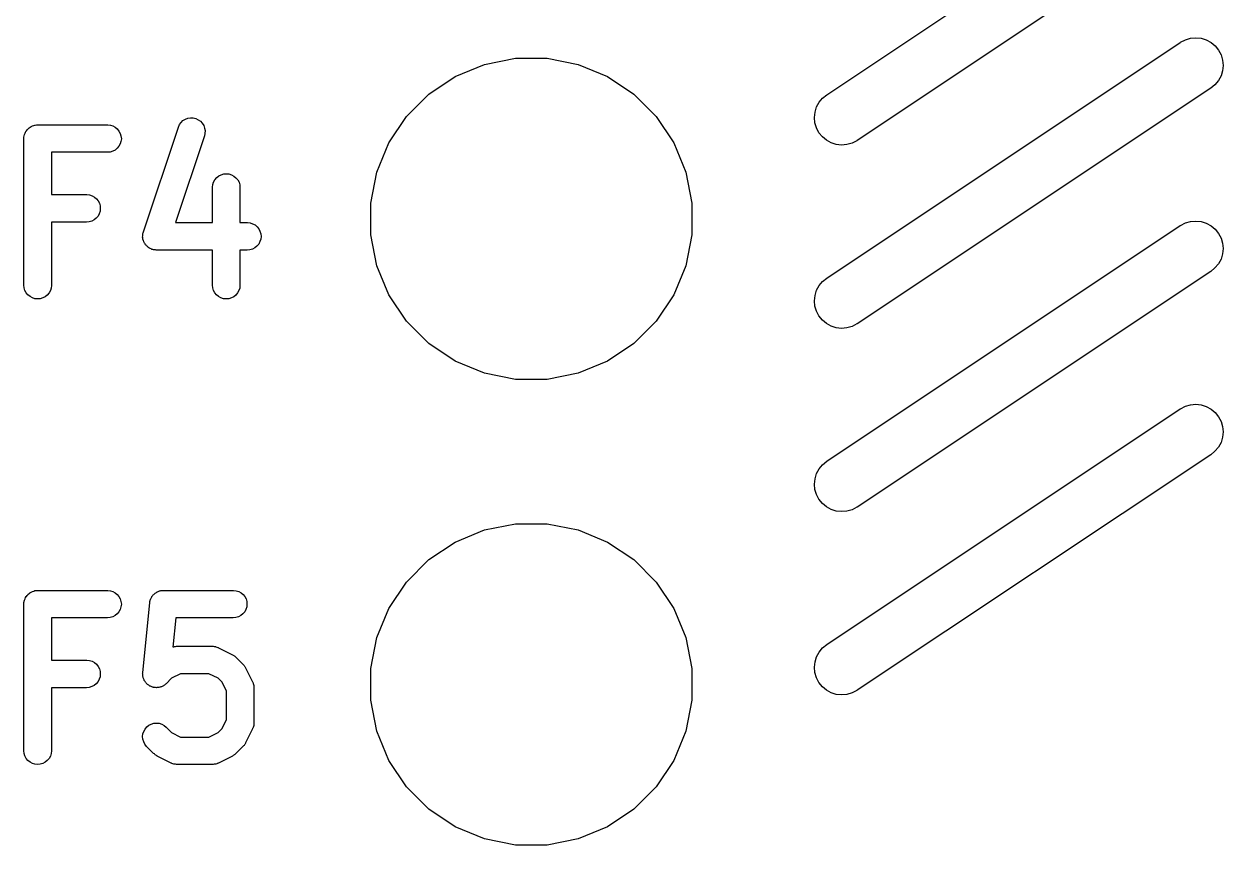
# Model space of a CAD drawing. Extents: x -13 to 127, y -89 to 15.
# Drawn here: x 120.27 to 126.81, y -31.73 to -27.25 of the extents above; entities that cross this region are included whole.
import ezdxf

# ---------------------------------------------------------------- set-up
doc = ezdxf.new("R2010")
doc.units = 0
doc.layers.add('BLACK', color=7, linetype='CONTINUOUS')

msp = doc.modelspace()

# ---------------------------------------------------------------- linework, layer by layer
at = {"layer": 'BLACK', "linetype": 'CONTINUOUS'}
for p, q in [((124.649, -27.6406), (126.577, -26.3549)), ((126.743, -26.6045), (124.815, -27.8902)), ((126.605, -27.3403), (126.633, -27.3322)), ((126.633, -27.3322), (126.662, -27.3297)), ((126.662, -27.3297), (126.691, -27.3329)), ((126.691, -27.3329), (126.719, -27.3418)), ((124.649, -28.6406), (126.577, -27.3549)), ((126.577, -27.3549), (126.579, -27.3538)), ((126.579, -27.3538), (126.605, -27.3403)), ((126.719, -27.3418), (126.745, -27.3558)), ((126.745, -27.3558), (126.767, -27.3746)), ((126.767, -27.3746), (126.786, -27.3974)), ((126.786, -27.3974), (126.799, -27.4233)), ((122.782, -27.4754), (122.952, -27.4417)), ((122.952, -27.4417), (123.124, -27.4417)), ((123.124, -27.4417), (123.294, -27.4754)), ((126.799, -27.4233), (126.808, -27.4514)), ((126.808, -27.4514), (126.81, -27.4805)), ((122.623, -27.5414), (122.782, -27.4754)), ((123.294, -27.4754), (123.453, -27.5414)), ((126.807, -27.5096), (126.799, -27.5376)), ((126.81, -27.4805), (126.807, -27.5096)), ((122.479, -27.6373), (122.623, -27.5414)), ((123.453, -27.5414), (123.597, -27.6373)), ((126.766, -27.586), (126.743, -27.6045)), ((126.785, -27.5634), (126.766, -27.586)), ((126.799, -27.5376), (126.785, -27.5634)), ((122.357, -27.7594), (122.479, -27.6373)), ((123.597, -27.6373), (123.719, -27.7594)), ((124.607, -27.6817), (124.626, -27.6592)), ((124.626, -27.6592), (124.649, -27.6406)), ((126.743, -27.6045), (124.815, -28.8902)), ((124.585, -27.7355), (124.593, -27.7075)), ((124.593, -27.7075), (124.607, -27.6817)), ((121.128, -27.792), (121.138, -27.782)), ((121.138, -27.782), (121.151, -27.7744)), ((121.151, -27.7744), (121.165, -27.7693)), ((121.165, -27.7693), (121.179, -27.767)), ((121.179, -27.767), (121.194, -27.7675)), ((121.194, -27.7675), (121.208, -27.7708)), ((121.208, -27.7708), (121.221, -27.7769)), ((121.221, -27.7769), (121.233, -27.7854)), ((121.233, -27.7854), (121.243, -27.7961)), ((122.261, -27.9029), (122.357, -27.7594)), ((123.719, -27.7594), (123.815, -27.9029)), ((124.582, -27.7646), (124.585, -27.7355)), ((124.584, -27.7938), (124.582, -27.7646)), ((120.274, -27.8576), (120.277, -27.8508)), ((120.277, -27.8504), (120.28, -27.8441)), ((120.277, -27.8506), (120.277, -27.8504)), ((120.277, -27.8508), (120.277, -27.8506)), ((120.28, -27.8441), (120.283, -27.838)), ((120.283, -27.838), (120.284, -27.8378)), ((120.284, -27.8375), (120.288, -27.8321)), ((120.284, -27.8378), (120.284, -27.8375)), ((120.288, -27.8321), (120.293, -27.8267)), ((120.293, -27.8263), (120.299, -27.8219)), ((120.293, -27.8265), (120.293, -27.8263)), ((120.293, -27.8267), (120.293, -27.8265)), ((120.299, -27.8219), (120.304, -27.8174)), ((120.304, -27.8173), (120.305, -27.8171)), ((120.304, -27.8174), (120.304, -27.8173)), ((120.305, -27.8171), (120.311, -27.8139)), ((120.311, -27.8139), (120.317, -27.8106)), ((120.317, -27.8105), (120.318, -27.8104)), ((120.317, -27.8106), (120.317, -27.8105)), ((120.318, -27.8104), (120.324, -27.8084)), ((120.324, -27.8084), (120.331, -27.8063)), ((120.331, -27.8063), (120.332, -27.8062)), ((120.331, -27.8063), (120.331, -27.8063)), ((120.332, -27.8062), (120.339, -27.8056)), ((120.339, -27.8056), (120.346, -27.8049)), ((120.346, -27.8049), (120.727, -27.8049)), ((120.727, -27.8049), (120.728, -27.8049)), ((120.728, -27.8049), (120.742, -27.8065)), ((120.742, -27.8065), (120.756, -27.811)), ((120.756, -27.811), (120.769, -27.818)), ((120.769, -27.818), (120.78, -27.8274)), ((120.78, -27.8274), (120.789, -27.8388)), ((120.789, -27.8388), (120.796, -27.8518)), ((120.796, -27.8518), (120.8, -27.8658)), ((120.922, -28.3895), (121.113, -27.8181)), ((121.113, -27.8171), (121.119, -27.8038)), ((121.113, -27.8181), (121.113, -27.8171)), ((121.119, -27.8038), (121.128, -27.792)), ((121.243, -27.7961), (121.251, -27.8085)), ((121.251, -27.8085), (121.256, -27.8222)), ((121.258, -27.8513), (121.255, -27.8655)), ((121.256, -27.8222), (121.259, -27.8366)), ((121.259, -27.8366), (121.258, -27.8513)), ((124.593, -27.8218), (124.584, -27.7938)), ((124.606, -27.8478), (124.593, -27.8218)), ((124.625, -27.8705), (124.606, -27.8478)), ((120.271, -27.8718), (120.272, -27.8648)), ((120.271, -27.8789), (120.271, -27.8718)), ((120.271, -27.8794), (120.271, -27.8789)), ((120.271, -27.8799), (120.271, -27.8794)), ((120.271, -27.8794), (120.271, -27.8794)), ((120.271, -27.8794), (120.271, -27.8794)), ((120.271, -28.6799), (120.271, -27.8799)), ((120.272, -27.8643), (120.274, -27.8576)), ((120.272, -27.8646), (120.272, -27.8643)), ((120.272, -27.8648), (120.272, -27.8646)), ((120.796, -27.909), (120.789, -27.9218)), ((120.8, -27.895), (120.796, -27.909)), ((120.8, -27.8658), (120.802, -27.8804)), ((120.802, -27.8804), (120.8, -27.895)), ((121.255, -27.8655), (121.097, -28.3382)), ((122.195, -28.0624), (122.261, -27.9029)), ((123.815, -27.9029), (123.881, -28.0624)), ((124.647, -27.8893), (124.625, -27.8705)), ((124.673, -27.9034), (124.647, -27.8893)), ((124.701, -27.9122), (124.673, -27.9034)), ((124.73, -27.9154), (124.701, -27.9122)), ((124.759, -27.9129), (124.73, -27.9154)), ((124.787, -27.9048), (124.759, -27.9129)), ((124.813, -27.8914), (124.787, -27.9048)), ((124.815, -27.8902), (124.813, -27.8914)), ((120.727, -27.9549), (120.421, -27.9549)), ((120.421, -27.9549), (120.421, -28.1859)), ((120.741, -27.9535), (120.727, -27.9549)), ((120.755, -27.9492), (120.741, -27.9535)), ((120.768, -27.9424), (120.755, -27.9492)), ((120.779, -27.9331), (120.768, -27.9424)), ((120.789, -27.9218), (120.779, -27.9331)), ((121.301, -28.131), (121.305, -28.117)), ((121.305, -28.117), (121.312, -28.1042)), ((121.312, -28.1042), (121.322, -28.093)), ((121.322, -28.093), (121.333, -28.0838)), ((121.333, -28.0838), (121.346, -28.077)), ((121.346, -28.077), (121.36, -28.0729)), ((121.36, -28.0729), (121.375, -28.0716)), ((121.375, -28.0716), (121.389, -28.0731)), ((121.389, -28.0731), (121.403, -28.0774)), ((121.403, -28.0774), (121.416, -28.0844)), ((121.416, -28.0844), (121.427, -28.0937)), ((121.427, -28.0937), (121.437, -28.1051)), ((121.437, -28.1051), (121.444, -28.118)), ((122.162, -28.2317), (122.195, -28.0624)), ((123.881, -28.0624), (123.914, -28.2317)), ((121.299, -28.1455), (121.301, -28.131)), ((121.299, -28.1466), (121.299, -28.1455)), ((121.299, -28.3382), (121.299, -28.1466)), ((121.444, -28.118), (121.448, -28.132)), ((121.448, -28.132), (121.449, -28.1466)), ((121.449, -28.1466), (121.449, -28.3382)), ((120.421, -28.1859), (120.612, -28.1859)), ((120.612, -28.1859), (120.613, -28.1859)), ((120.613, -28.1859), (120.628, -28.1875)), ((120.628, -28.1875), (120.642, -28.1919)), ((120.642, -28.1919), (120.655, -28.199)), ((120.655, -28.199), (120.666, -28.2084)), ((120.666, -28.2084), (120.675, -28.2198)), ((120.675, -28.2198), (120.682, -28.2328)), ((120.682, -28.2328), (120.686, -28.2468)), ((120.686, -28.2468), (120.687, -28.2614)), ((122.162, -28.4043), (122.162, -28.2317)), ((123.914, -28.2317), (123.914, -28.4043)), ((120.675, -28.3028), (120.665, -28.3141)), ((120.681, -28.2899), (120.675, -28.3028)), ((120.686, -28.2759), (120.681, -28.2899)), ((120.687, -28.2614), (120.686, -28.2759)), ((120.612, -28.3359), (120.421, -28.3359)), ((120.421, -28.3359), (120.421, -28.6799)), ((120.627, -28.3344), (120.612, -28.3359)), ((120.641, -28.3302), (120.627, -28.3344)), ((120.654, -28.3233), (120.641, -28.3302)), ((120.665, -28.3141), (120.654, -28.3233)), ((121.097, -28.3382), (121.299, -28.3382)), ((121.449, -28.3382), (121.489, -28.3382)), ((121.489, -28.3382), (121.49, -28.3382)), ((121.49, -28.3382), (121.504, -28.3399)), ((121.504, -28.3399), (121.518, -28.3443)), ((121.518, -28.3443), (121.531, -28.3514)), ((121.531, -28.3514), (121.542, -28.3608)), ((121.542, -28.3608), (121.551, -28.3722)), ((121.551, -28.3722), (121.558, -28.3851)), ((124.649, -29.6406), (126.577, -28.3549)), ((126.577, -28.3549), (126.579, -28.3538)), ((126.579, -28.3538), (126.605, -28.3403)), ((126.605, -28.3403), (126.633, -28.3322)), ((126.633, -28.3322), (126.662, -28.3297)), ((126.662, -28.3297), (126.691, -28.3329)), ((126.691, -28.3329), (126.719, -28.3418)), ((126.719, -28.3418), (126.745, -28.3558)), ((126.745, -28.3558), (126.767, -28.3746)), ((126.767, -28.3746), (126.786, -28.3974)), ((120.918, -28.4127), (120.919, -28.4083)), ((120.919, -28.4156), (120.918, -28.4127)), ((120.918, -28.4184), (120.919, -28.4156)), ((120.919, -28.4228), (120.918, -28.4184)), ((120.919, -28.4038), (120.92, -28.401)), ((120.919, -28.4083), (120.919, -28.4038)), ((120.92, -28.4273), (120.919, -28.4228)), ((120.92, -28.3982), (120.921, -28.3939)), ((120.92, -28.401), (120.92, -28.3982)), ((120.92, -28.43), (120.92, -28.4273)), ((120.921, -28.4329), (120.92, -28.43)), ((120.921, -28.3939), (120.922, -28.3895)), ((120.922, -28.437), (120.921, -28.4329)), ((120.924, -28.4413), (120.922, -28.437)), ((120.925, -28.4439), (120.924, -28.4413)), ((120.926, -28.4465), (120.925, -28.4439)), ((121.558, -28.4423), (121.551, -28.4552)), ((121.558, -28.3851), (121.562, -28.3992)), ((121.562, -28.4283), (121.558, -28.4423)), ((121.562, -28.3992), (121.564, -28.4138)), ((121.564, -28.4138), (121.562, -28.4283)), ((122.195, -28.5736), (122.162, -28.4043)), ((123.914, -28.4043), (123.881, -28.5736)), ((126.786, -28.3974), (126.799, -28.4233)), ((126.799, -28.4233), (126.808, -28.4514)), ((120.928, -28.4503), (120.926, -28.4465)), ((120.931, -28.4543), (120.928, -28.4503)), ((120.932, -28.4565), (120.931, -28.4543)), ((120.934, -28.459), (120.932, -28.4565)), ((120.937, -28.4622), (120.934, -28.459)), ((120.94, -28.4657), (120.937, -28.4622)), ((120.942, -28.4676), (120.94, -28.4657)), ((120.944, -28.4696), (120.942, -28.4676)), ((120.947, -28.4722), (120.944, -28.4696)), ((120.951, -28.4751), (120.947, -28.4722)), ((120.953, -28.4765), (120.951, -28.4751)), ((120.956, -28.4782), (120.953, -28.4765)), ((120.96, -28.48), (120.956, -28.4782)), ((120.964, -28.4822), (120.96, -28.48)), ((120.966, -28.483), (120.964, -28.4822)), ((120.969, -28.4842), (120.966, -28.483)), ((120.973, -28.4852), (120.969, -28.4842)), ((120.978, -28.4866), (120.973, -28.4852)), ((120.981, -28.4869), (120.978, -28.4866)), ((120.983, -28.4876), (120.981, -28.4869)), ((120.988, -28.4877), (120.983, -28.4876)), ((120.992, -28.4882), (120.988, -28.4877)), ((120.993, -28.4882), (120.992, -28.4882)), ((121.299, -28.4882), (120.993, -28.4882)), ((121.299, -28.6799), (121.299, -28.4882)), ((121.489, -28.4882), (121.449, -28.4882)), ((121.449, -28.4882), (121.449, -28.6799)), ((121.503, -28.4868), (121.489, -28.4882)), ((121.517, -28.4826), (121.503, -28.4868)), ((121.53, -28.4757), (121.517, -28.4826)), ((121.541, -28.4665), (121.53, -28.4757)), ((121.551, -28.4552), (121.541, -28.4665)), ((126.807, -28.5096), (126.799, -28.5376)), ((126.81, -28.4805), (126.807, -28.5096)), ((126.808, -28.4514), (126.81, -28.4805)), ((122.261, -28.7331), (122.195, -28.5736)), ((123.881, -28.5736), (123.815, -28.7331)), ((126.785, -28.5634), (126.766, -28.586)), ((126.799, -28.5376), (126.785, -28.5634)), ((124.626, -28.6592), (124.649, -28.6406)), ((126.743, -28.6045), (124.815, -29.8902)), ((126.766, -28.586), (126.743, -28.6045)), ((120.272, -28.6945), (120.271, -28.6799)), ((120.276, -28.7085), (120.272, -28.6945)), ((120.419, -28.6955), (120.415, -28.7095)), ((120.421, -28.681), (120.419, -28.6955)), ((120.421, -28.6799), (120.421, -28.681)), ((121.301, -28.6945), (121.299, -28.6799)), ((121.305, -28.7085), (121.301, -28.6945)), ((121.448, -28.6955), (121.443, -28.7095)), ((121.449, -28.681), (121.448, -28.6955)), ((121.449, -28.6799), (121.449, -28.681)), ((124.593, -28.7075), (124.607, -28.6817)), ((124.607, -28.6817), (124.626, -28.6592)), ((120.283, -28.7214), (120.276, -28.7085)), ((120.292, -28.7328), (120.283, -28.7214)), ((120.304, -28.7421), (120.292, -28.7328)), ((120.317, -28.749), (120.304, -28.7421)), ((120.331, -28.7534), (120.317, -28.749)), ((120.345, -28.7549), (120.331, -28.7534)), ((120.36, -28.7536), (120.345, -28.7549)), ((120.374, -28.7494), (120.36, -28.7536)), ((120.387, -28.7427), (120.374, -28.7494)), ((120.398, -28.7335), (120.387, -28.7427)), ((120.408, -28.7223), (120.398, -28.7335)), ((120.415, -28.7095), (120.408, -28.7223)), ((121.312, -28.7214), (121.305, -28.7085)), ((121.321, -28.7328), (121.312, -28.7214)), ((121.332, -28.7421), (121.321, -28.7328)), ((121.345, -28.749), (121.332, -28.7421)), ((121.359, -28.7534), (121.345, -28.749)), ((121.374, -28.7549), (121.359, -28.7534)), ((121.388, -28.7536), (121.374, -28.7549)), ((121.402, -28.7494), (121.388, -28.7536)), ((121.415, -28.7427), (121.402, -28.7494)), ((121.427, -28.7335), (121.415, -28.7427)), ((121.436, -28.7223), (121.427, -28.7335)), ((121.443, -28.7095), (121.436, -28.7223)), ((122.357, -28.8766), (122.261, -28.7331)), ((123.815, -28.7331), (123.719, -28.8766)), ((124.582, -28.7646), (124.585, -28.7355)), ((124.584, -28.7938), (124.582, -28.7646)), ((124.585, -28.7355), (124.593, -28.7075)), ((124.593, -28.8218), (124.584, -28.7938)), ((124.606, -28.8478), (124.593, -28.8218)), ((122.479, -28.9987), (122.357, -28.8766)), ((123.719, -28.8766), (123.597, -28.9987)), ((124.625, -28.8705), (124.606, -28.8478)), ((124.647, -28.8893), (124.625, -28.8705)), ((124.673, -28.9034), (124.647, -28.8893)), ((124.813, -28.8914), (124.787, -28.9048)), ((124.815, -28.8902), (124.813, -28.8914)), ((124.701, -28.9122), (124.673, -28.9034)), ((124.73, -28.9154), (124.701, -28.9122)), ((124.759, -28.9129), (124.73, -28.9154)), ((124.787, -28.9048), (124.759, -28.9129)), ((122.623, -29.0946), (122.479, -28.9987)), ((123.597, -28.9987), (123.453, -29.0946)), ((122.782, -29.1606), (122.623, -29.0946)), ((123.453, -29.0946), (123.294, -29.1606)), ((122.952, -29.1943), (122.782, -29.1606)), ((123.294, -29.1606), (123.124, -29.1943)), ((123.124, -29.1943), (122.952, -29.1943)), ((124.649, -30.6406), (126.577, -29.3549)), ((126.577, -29.3549), (126.579, -29.3538)), ((126.579, -29.3538), (126.605, -29.3403)), ((126.605, -29.3403), (126.633, -29.3322)), ((126.633, -29.3322), (126.662, -29.3297)), ((126.662, -29.3297), (126.691, -29.3329)), ((126.691, -29.3329), (126.719, -29.3418)), ((126.719, -29.3418), (126.745, -29.3558)), ((126.745, -29.3558), (126.767, -29.3746)), ((126.767, -29.3746), (126.786, -29.3974)), ((126.786, -29.3974), (126.799, -29.4233)), ((126.799, -29.4233), (126.808, -29.4514)), ((126.81, -29.4805), (126.807, -29.5096)), ((126.808, -29.4514), (126.81, -29.4805)), ((126.799, -29.5376), (126.785, -29.5634)), ((126.807, -29.5096), (126.799, -29.5376)), ((126.743, -29.6045), (124.815, -30.8902)), ((126.766, -29.586), (126.743, -29.6045)), ((126.785, -29.5634), (126.766, -29.586)), ((124.593, -29.7075), (124.607, -29.6817)), ((124.607, -29.6817), (124.626, -29.6592)), ((124.626, -29.6592), (124.649, -29.6406)), ((124.582, -29.7646), (124.585, -29.7355)), ((124.585, -29.7355), (124.593, -29.7075)), ((124.584, -29.7938), (124.582, -29.7646)), ((124.593, -29.8218), (124.584, -29.7938)), ((124.606, -29.8478), (124.593, -29.8218)), ((124.625, -29.8705), (124.606, -29.8478)), ((124.647, -29.8893), (124.625, -29.8705)), ((124.673, -29.9034), (124.647, -29.8893)), ((124.701, -29.9122), (124.673, -29.9034)), ((124.73, -29.9154), (124.701, -29.9122)), ((124.759, -29.9129), (124.73, -29.9154)), ((124.787, -29.9048), (124.759, -29.9129)), ((124.813, -29.8914), (124.787, -29.9048)), ((124.815, -29.8902), (124.813, -29.8914)), ((122.782, -30.0154), (122.952, -29.9817)), ((122.952, -29.9817), (123.124, -29.9817)), ((123.124, -29.9817), (123.294, -30.0154)), ((122.623, -30.0814), (122.782, -30.0154)), ((123.294, -30.0154), (123.453, -30.0814)), ((122.479, -30.1773), (122.623, -30.0814)), ((123.453, -30.0814), (123.597, -30.1773)), ((122.357, -30.2994), (122.479, -30.1773)), ((123.597, -30.1773), (123.719, -30.2994)), ((122.261, -30.4429), (122.357, -30.2994)), ((123.719, -30.2994), (123.815, -30.4429)), ((120.271, -30.4118), (120.272, -30.4048)), ((120.272, -30.4043), (120.274, -30.3976)), ((120.272, -30.4046), (120.272, -30.4043)), ((120.272, -30.4048), (120.272, -30.4046)), ((120.274, -30.3976), (120.277, -30.3908)), ((120.277, -30.3904), (120.28, -30.3841)), ((120.277, -30.3906), (120.277, -30.3904)), ((120.277, -30.3908), (120.277, -30.3906)), ((120.28, -30.3841), (120.283, -30.378)), ((120.283, -30.378), (120.284, -30.3778)), ((120.284, -30.3775), (120.288, -30.3721)), ((120.284, -30.3778), (120.284, -30.3775)), ((120.288, -30.3721), (120.293, -30.3667)), ((120.293, -30.3663), (120.299, -30.3619)), ((120.293, -30.3665), (120.293, -30.3663)), ((120.293, -30.3667), (120.293, -30.3665)), ((120.299, -30.3619), (120.304, -30.3574)), ((120.304, -30.3573), (120.305, -30.3571)), ((120.304, -30.3574), (120.304, -30.3573)), ((120.305, -30.3571), (120.311, -30.3539)), ((120.311, -30.3539), (120.317, -30.3506)), ((120.317, -30.3505), (120.318, -30.3504)), ((120.317, -30.3506), (120.317, -30.3505)), ((120.318, -30.3504), (120.324, -30.3484)), ((120.324, -30.3484), (120.331, -30.3463)), ((120.331, -30.3463), (120.332, -30.3462)), ((120.331, -30.3463), (120.331, -30.3463)), ((120.332, -30.3462), (120.339, -30.3456)), ((120.339, -30.3456), (120.346, -30.3449)), ((120.346, -30.3449), (120.727, -30.3449)), ((120.727, -30.3449), (120.728, -30.3449)), ((120.728, -30.3449), (120.742, -30.3465)), ((120.742, -30.3465), (120.756, -30.351)), ((120.756, -30.351), (120.769, -30.358)), ((120.769, -30.358), (120.78, -30.3674)), ((120.78, -30.3674), (120.789, -30.3788)), ((120.789, -30.3788), (120.796, -30.3918)), ((120.796, -30.3918), (120.8, -30.4058)), ((120.8, -30.4058), (120.802, -30.4204)), ((120.958, -30.4048), (120.959, -30.401)), ((120.958, -30.4081), (120.958, -30.4048)), ((120.959, -30.401), (120.96, -30.3971)), ((120.96, -30.3971), (120.961, -30.394)), ((120.961, -30.394), (120.962, -30.3908)), ((120.962, -30.3908), (120.964, -30.3873)), ((120.964, -30.3873), (120.966, -30.3836)), ((120.966, -30.3836), (120.968, -30.3809)), ((120.968, -30.3809), (120.969, -30.378)), ((120.969, -30.378), (120.972, -30.3749)), ((120.972, -30.3749), (120.974, -30.3716)), ((120.974, -30.3716), (120.976, -30.3693)), ((120.976, -30.3693), (120.979, -30.3667)), ((120.979, -30.3667), (120.982, -30.3642)), ((120.982, -30.3642), (120.984, -30.3614)), ((120.984, -30.3614), (120.987, -30.3595)), ((120.987, -30.3595), (120.99, -30.3574)), ((120.99, -30.3574), (120.993, -30.3556)), ((120.993, -30.3556), (120.997, -30.3534)), ((120.997, -30.3534), (121, -30.3521)), ((121, -30.3521), (121.003, -30.3506)), ((121.003, -30.3506), (121.007, -30.3494)), ((121.007, -30.3494), (121.01, -30.3479)), ((121.01, -30.3479), (121.014, -30.3473)), ((121.014, -30.3473), (121.017, -30.3463)), ((121.017, -30.3463), (121.021, -30.3459)), ((121.021, -30.3459), (121.025, -30.3452)), ((121.025, -30.3452), (121.028, -30.3452)), ((121.028, -30.3452), (121.031, -30.3449)), ((121.031, -30.3449), (121.412, -30.3449)), ((121.412, -30.3449), (121.413, -30.3449)), ((121.413, -30.3449), (121.428, -30.3465)), ((121.428, -30.3465), (121.442, -30.351)), ((121.442, -30.351), (121.455, -30.358)), ((121.455, -30.358), (121.466, -30.3674)), ((121.466, -30.3674), (121.475, -30.3788)), ((121.475, -30.3788), (121.482, -30.3918)), ((121.482, -30.3918), (121.486, -30.4058)), ((121.486, -30.4058), (121.487, -30.4204)), ((120.271, -30.4189), (120.271, -30.4118)), ((120.271, -30.4194), (120.271, -30.4189)), ((120.271, -30.4199), (120.271, -30.4194)), ((120.271, -30.4194), (120.271, -30.4194)), ((120.271, -30.4194), (120.271, -30.4194)), ((120.271, -31.2199), (120.271, -30.4199)), ((120.789, -30.4618), (120.779, -30.4731)), ((120.796, -30.449), (120.789, -30.4618)), ((120.8, -30.435), (120.796, -30.449)), ((120.802, -30.4204), (120.8, -30.435)), ((120.919, -30.7934), (120.957, -30.4124)), ((120.957, -30.4114), (120.958, -30.4081)), ((120.957, -30.4124), (120.957, -30.4114)), ((121.475, -30.4618), (121.465, -30.4731)), ((121.481, -30.449), (121.475, -30.4618)), ((121.486, -30.435), (121.481, -30.449)), ((121.487, -30.4204), (121.486, -30.435)), ((122.195, -30.6024), (122.261, -30.4429)), ((123.815, -30.4429), (123.881, -30.6024)), ((120.727, -30.4949), (120.421, -30.4949)), ((120.421, -30.4949), (120.421, -30.7259)), ((120.741, -30.4935), (120.727, -30.4949)), ((120.755, -30.4892), (120.741, -30.4935)), ((120.768, -30.4824), (120.755, -30.4892)), ((120.779, -30.4731), (120.768, -30.4824)), ((121.099, -30.4949), (121.083, -30.654)), ((121.412, -30.4949), (121.099, -30.4949)), ((121.427, -30.4935), (121.412, -30.4949)), ((121.441, -30.4892), (121.427, -30.4935)), ((121.454, -30.4824), (121.441, -30.4892)), ((121.465, -30.4731), (121.454, -30.4824)), ((122.162, -30.7717), (122.195, -30.6024)), ((123.881, -30.6024), (123.914, -30.7717)), ((121.083, -30.654), (121.084, -30.6538)), ((121.084, -30.6538), (121.089, -30.6521)), ((121.089, -30.6521), (121.091, -30.6517)), ((121.091, -30.6517), (121.093, -30.6511)), ((121.093, -30.6511), (121.098, -30.6506)), ((121.098, -30.6506), (121.103, -30.6498)), ((121.103, -30.6498), (121.105, -30.6499)), ((121.105, -30.6499), (121.108, -30.6497)), ((121.108, -30.6497), (121.298, -30.6497)), ((121.298, -30.6497), (121.299, -30.6497)), ((121.299, -30.6497), (121.301, -30.6499)), ((121.301, -30.6499), (121.303, -30.6499)), ((121.303, -30.6499), (121.309, -30.6507)), ((121.309, -30.6507), (121.314, -30.6513)), ((121.314, -30.6513), (121.316, -30.652)), ((121.316, -30.652), (121.318, -30.6523)), ((121.318, -30.6523), (121.323, -30.6542)), ((121.323, -30.6542), (121.328, -30.6557)), ((121.328, -30.6557), (121.33, -30.6568)), ((121.33, -30.6568), (121.332, -30.6576)), ((121.332, -30.6576), (121.408, -30.6957)), ((124.607, -30.6817), (124.626, -30.6592)), ((124.626, -30.6592), (124.649, -30.6406)), ((120.421, -30.7259), (120.612, -30.7259)), ((120.612, -30.7259), (120.613, -30.7259)), ((120.613, -30.7259), (120.628, -30.7275)), ((120.628, -30.7275), (120.642, -30.7319)), ((120.642, -30.7319), (120.655, -30.739)), ((121.408, -30.6957), (121.409, -30.6962)), ((121.409, -30.6962), (121.412, -30.6984)), ((121.412, -30.6984), (121.416, -30.7004)), ((121.416, -30.7004), (121.418, -30.7024)), ((121.418, -30.7024), (121.421, -30.7041)), ((121.421, -30.7041), (121.424, -30.7071)), ((121.424, -30.7071), (121.427, -30.7097)), ((121.427, -30.7097), (121.465, -30.7478)), ((124.585, -30.7355), (124.593, -30.7075)), ((124.593, -30.7075), (124.607, -30.6817)), ((120.655, -30.739), (120.666, -30.7484)), ((120.666, -30.7484), (120.675, -30.7598)), ((120.675, -30.7598), (120.682, -30.7728)), ((120.682, -30.7728), (120.686, -30.7868)), ((120.686, -30.7868), (120.687, -30.8014)), ((120.918, -30.8006), (120.919, -30.797)), ((120.919, -30.797), (120.919, -30.7934)), ((121.465, -30.7478), (121.466, -30.7486)), ((121.466, -30.7486), (121.469, -30.7519)), ((121.469, -30.7519), (121.472, -30.7549)), ((121.472, -30.7549), (121.473, -30.7576)), ((121.473, -30.7576), (121.475, -30.76)), ((121.475, -30.76), (121.477, -30.7637)), ((121.477, -30.7637), (121.479, -30.7673)), ((121.479, -30.7673), (121.518, -30.8435)), ((122.162, -30.9443), (122.162, -30.7717)), ((123.914, -30.7717), (123.914, -30.9443)), ((124.582, -30.7646), (124.585, -30.7355)), ((124.584, -30.7938), (124.582, -30.7646)), ((124.593, -30.8218), (124.584, -30.7938)), ((120.654, -30.8633), (120.641, -30.8702)), ((120.665, -30.8541), (120.654, -30.8633)), ((120.675, -30.8428), (120.665, -30.8541)), ((120.681, -30.8299), (120.675, -30.8428)), ((120.686, -30.8159), (120.681, -30.8299)), ((120.687, -30.8014), (120.686, -30.8159)), ((120.919, -30.8043), (120.918, -30.8006)), ((120.919, -30.808), (120.919, -30.8043)), ((120.919, -30.8116), (120.919, -30.808)), ((120.92, -30.8152), (120.919, -30.8116)), ((120.921, -30.8187), (120.92, -30.8152)), ((120.921, -30.8224), (120.921, -30.8187)), ((120.923, -30.8257), (120.921, -30.8224)), ((120.924, -30.8292), (120.923, -30.8257)), ((120.926, -30.8325), (120.924, -30.8292)), ((120.927, -30.8359), (120.926, -30.8325)), ((120.929, -30.8389), (120.927, -30.8359)), ((120.931, -30.8421), (120.929, -30.8389)), ((120.933, -30.845), (120.931, -30.8421)), ((120.935, -30.8481), (120.933, -30.845)), ((120.938, -30.8507), (120.935, -30.8481)), ((120.94, -30.8535), (120.938, -30.8507)), ((120.943, -30.8559), (120.94, -30.8535)), ((120.945, -30.8586), (120.943, -30.8559)), ((120.948, -30.8606), (120.945, -30.8586)), ((120.951, -30.8629), (120.948, -30.8606)), ((120.954, -30.8647), (120.951, -30.8629)), ((121.034, -30.8638), (121.031, -30.8654)), ((121.037, -30.8614), (121.034, -30.8638)), ((121.04, -30.8594), (121.037, -30.8614)), ((121.043, -30.8569), (121.04, -30.8594)), ((121.046, -30.8546), (121.043, -30.8569)), ((121.076, -30.8244), (121.046, -30.8539)), ((121.046, -30.8539), (121.046, -30.8546)), ((121.125, -30.7997), (121.076, -30.8244)), ((121.28, -30.7997), (121.125, -30.7997)), ((121.33, -30.8244), (121.28, -30.7997)), ((121.351, -30.8453), (121.33, -30.8244)), ((121.375, -30.8948), (121.351, -30.8453)), ((121.518, -30.8435), (121.518, -30.8444)), ((121.518, -30.8444), (121.519, -30.8465)), ((121.519, -30.8465), (121.52, -30.8485)), ((121.52, -30.8485), (121.521, -30.8534)), ((121.521, -30.8534), (121.523, -30.8582)), ((121.523, -30.8582), (121.523, -30.8604)), ((121.523, -30.8604), (121.524, -30.8625)), ((121.524, -30.8625), (121.525, -30.8676)), ((124.606, -30.8478), (124.593, -30.8218)), ((124.625, -30.8705), (124.606, -30.8478)), ((120.612, -30.8759), (120.421, -30.8759)), ((120.421, -30.8759), (120.421, -31.2199)), ((120.627, -30.8744), (120.612, -30.8759)), ((120.641, -30.8702), (120.627, -30.8744)), ((120.957, -30.8668), (120.954, -30.8647)), ((120.961, -30.8682), (120.957, -30.8668)), ((120.964, -30.8699), (120.961, -30.8682)), ((120.968, -30.871), (120.964, -30.8699)), ((120.971, -30.8725), (120.968, -30.871)), ((120.975, -30.8732), (120.971, -30.8725)), ((120.978, -30.8743), (120.975, -30.8732)), ((120.982, -30.8747), (120.978, -30.8743)), ((120.985, -30.8754), (120.982, -30.8747)), ((120.989, -30.8755), (120.985, -30.8754)), ((120.993, -30.8759), (120.989, -30.8755)), ((120.996, -30.8755), (120.993, -30.8759)), ((121, -30.8756), (120.996, -30.8755)), ((121.003, -30.8749), (121, -30.8756)), ((121.007, -30.8746), (121.003, -30.8749)), ((121.011, -30.8735), (121.007, -30.8746)), ((121.014, -30.8728), (121.011, -30.8735)), ((121.018, -30.8715), (121.014, -30.8728)), ((121.021, -30.8705), (121.018, -30.8715)), ((121.024, -30.8688), (121.021, -30.8705)), ((121.028, -30.8674), (121.024, -30.8688)), ((121.031, -30.8654), (121.028, -30.8674)), ((121.375, -31.0498), (121.375, -30.8948)), ((121.525, -30.8676), (121.525, -30.8726)), ((121.525, -30.8726), (121.525, -30.8749)), ((121.525, -30.8749), (121.525, -30.877)), ((121.525, -30.877), (121.525, -31.0675)), ((124.647, -30.8893), (124.625, -30.8705)), ((124.673, -30.9034), (124.647, -30.8893)), ((124.701, -30.9122), (124.673, -30.9034)), ((124.73, -30.9154), (124.701, -30.9122)), ((124.759, -30.9129), (124.73, -30.9154)), ((124.787, -30.9048), (124.759, -30.9129)), ((124.813, -30.8914), (124.787, -30.9048)), ((124.815, -30.8902), (124.813, -30.8914)), ((122.195, -31.1136), (122.162, -30.9443)), ((123.914, -30.9443), (123.881, -31.1136)), ((121.351, -31.0993), (121.375, -31.0498)), ((120.92, -31.1284), (120.924, -31.1144)), ((120.924, -31.1144), (120.931, -31.1016)), ((120.931, -31.1016), (120.941, -31.0903)), ((120.941, -31.0903), (120.952, -31.0811)), ((120.952, -31.0811), (120.965, -31.0743)), ((120.965, -31.0743), (120.979, -31.0701)), ((120.979, -31.0701), (120.994, -31.0687)), ((120.994, -31.0687), (121.008, -31.0702)), ((121.008, -31.0702), (121.022, -31.0745)), ((121.022, -31.0745), (121.035, -31.0814)), ((121.035, -31.0814), (121.046, -31.0907)), ((121.046, -31.0907), (121.076, -31.1202)), ((121.076, -31.1202), (121.125, -31.1449)), ((121.28, -31.1449), (121.33, -31.1202)), ((121.33, -31.1202), (121.351, -31.0993)), ((121.518, -31.1011), (121.479, -31.1773)), ((121.519, -31.0971), (121.518, -31.099)), ((121.518, -31.099), (121.518, -31.1011)), ((121.521, -31.0922), (121.519, -31.0971)), ((121.523, -31.0874), (121.521, -31.0922)), ((121.524, -31.0831), (121.523, -31.0852)), ((121.523, -31.0852), (121.523, -31.0874)), ((121.525, -31.073), (121.524, -31.078)), ((121.524, -31.078), (121.524, -31.0831)), ((121.525, -31.0675), (121.525, -31.0686)), ((121.525, -31.0686), (121.525, -31.0708)), ((121.525, -31.0708), (121.525, -31.073)), ((122.261, -31.2731), (122.195, -31.1136)), ((123.881, -31.1136), (123.815, -31.2731)), ((120.918, -31.1429), (120.92, -31.1284)), ((120.92, -31.1575), (120.918, -31.1429)), ((120.924, -31.1716), (120.92, -31.1575)), ((120.93, -31.1846), (120.924, -31.1716)), ((120.94, -31.196), (120.93, -31.1846)), ((121.125, -31.1449), (121.28, -31.1449)), ((121.471, -31.1905), (121.468, -31.1935)), ((121.473, -31.1878), (121.471, -31.1905)), ((121.475, -31.1854), (121.473, -31.1878)), ((121.477, -31.1817), (121.475, -31.1854)), ((121.479, -31.1782), (121.477, -31.1817)), ((121.479, -31.1773), (121.479, -31.1782)), ((120.272, -31.2345), (120.271, -31.2199)), ((120.276, -31.2485), (120.272, -31.2345)), ((120.283, -31.2614), (120.276, -31.2485)), ((120.415, -31.2494), (120.408, -31.2623)), ((120.419, -31.2355), (120.415, -31.2494)), ((120.421, -31.221), (120.419, -31.2355)), ((120.421, -31.2199), (120.421, -31.221)), ((120.94, -31.1967), (120.94, -31.196)), ((120.978, -31.2348), (120.94, -31.1967)), ((120.982, -31.2375), (120.978, -31.2348)), ((120.985, -31.2405), (120.982, -31.2375)), ((120.987, -31.2422), (120.985, -31.2405)), ((120.99, -31.2441), (120.987, -31.2422)), ((120.993, -31.2461), (120.99, -31.2441)), ((120.997, -31.2484), (120.993, -31.2461)), ((120.998, -31.2489), (120.997, -31.2484)), ((121.074, -31.287), (120.998, -31.2489)), ((121.408, -31.2489), (121.332, -31.287)), ((121.411, -31.2466), (121.408, -31.2489)), ((121.415, -31.2447), (121.411, -31.2466)), ((121.418, -31.2428), (121.415, -31.2447)), ((121.42, -31.2411), (121.418, -31.2428)), ((121.423, -31.2382), (121.42, -31.2411)), ((121.427, -31.2356), (121.423, -31.2382)), ((121.465, -31.1967), (121.427, -31.2348)), ((121.427, -31.2348), (121.427, -31.2356)), ((121.468, -31.1935), (121.465, -31.1967)), ((120.292, -31.2728), (120.283, -31.2614)), ((120.304, -31.2821), (120.292, -31.2728)), ((120.317, -31.289), (120.304, -31.2821)), ((120.331, -31.2934), (120.317, -31.289)), ((120.345, -31.2949), (120.331, -31.2934)), ((120.36, -31.2936), (120.345, -31.2949)), ((120.374, -31.2894), (120.36, -31.2936)), ((120.387, -31.2827), (120.374, -31.2894)), ((120.398, -31.2735), (120.387, -31.2827)), ((120.408, -31.2623), (120.398, -31.2735)), ((121.076, -31.2878), (121.074, -31.287)), ((121.078, -31.2888), (121.076, -31.2878)), ((121.083, -31.2904), (121.078, -31.2888)), ((121.088, -31.2922), (121.083, -31.2904)), ((121.09, -31.2926), (121.088, -31.2922)), ((121.092, -31.2933), (121.09, -31.2926)), ((121.097, -31.2938), (121.092, -31.2933)), ((121.102, -31.2947), (121.097, -31.2938)), ((121.104, -31.2947), (121.102, -31.2947)), ((121.107, -31.2949), (121.104, -31.2947)), ((121.108, -31.2949), (121.107, -31.2949)), ((121.298, -31.2949), (121.108, -31.2949)), ((121.3, -31.2947), (121.298, -31.2949)), ((121.302, -31.2948), (121.3, -31.2947)), ((121.308, -31.294), (121.302, -31.2948)), ((121.313, -31.2935), (121.308, -31.294)), ((121.315, -31.2928), (121.313, -31.2935)), ((121.317, -31.2925), (121.315, -31.2928)), ((121.322, -31.2907), (121.317, -31.2925)), ((121.327, -31.2892), (121.322, -31.2907)), ((121.329, -31.2882), (121.327, -31.2892)), ((121.331, -31.2874), (121.329, -31.2882)), ((121.332, -31.287), (121.331, -31.2874)), ((122.357, -31.4166), (122.261, -31.2731)), ((123.815, -31.2731), (123.719, -31.4166)), ((122.479, -31.5387), (122.357, -31.4166)), ((123.719, -31.4166), (123.597, -31.5387)), ((122.623, -31.6346), (122.479, -31.5387)), ((123.597, -31.5387), (123.453, -31.6346)), ((122.782, -31.7006), (122.623, -31.6346)), ((123.453, -31.6346), (123.294, -31.7006)), ((122.952, -31.7343), (122.782, -31.7006)), ((123.294, -31.7006), (123.124, -31.7343)), ((123.124, -31.7343), (122.952, -31.7343))]:
    msp.add_line(p, q, dxfattribs=at)

doc.saveas('drawing.dxf')
